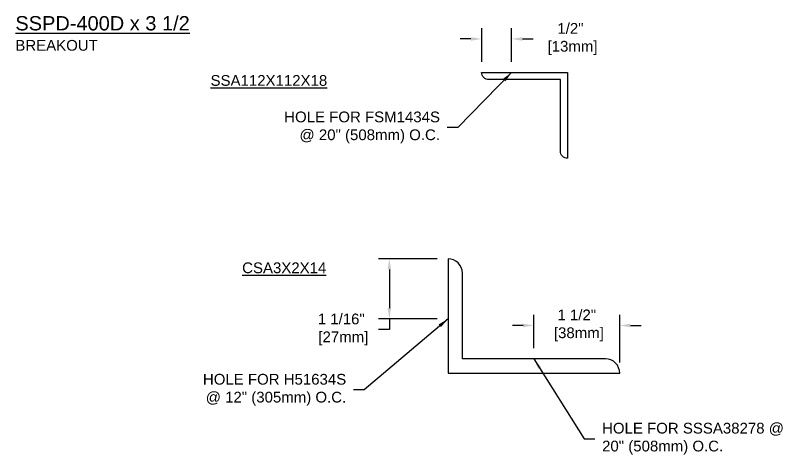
# Model space of a CAD drawing. Header units: inches. Extents: x -0.4 to 42.6, y 0 to 12.2.
# Drawn here: x 29.18 to 42.59, y 4.46 to 12.14 of the extents above; entities that cross this region are included whole.
import ezdxf

# ---------------------------------------------------------------- set-up
doc = ezdxf.new("R2010")
doc.units = ezdxf.units.IN
doc.header["$MEASUREMENT"] = 0
for name, color, linetype in [('Dimensions', 3, 'Continuous'), ('Metals', 7, 'Continuous'), ('Text', 2, 'Continuous')]:
    doc.layers.add(name, color=color, linetype=linetype)
doc.styles.add('ARIAL', font='arial.ttf')
doc.dimstyles.new('Arial', dxfattribs={"dimtxt": 0.1875, "dimasz": 0.1875, "dimexe": 0.1875, "dimexo": 0.1875, "dimgap": 0.1875, "dimtad": 0, "dimtih": 1, "dimtoh": 1, "dimdec": 4, "dimzin": 0, "dimdsep": 46, "dimlunit": 4, "dimtxsty": 'ARIAL', "dimcen": 0.1875, "dimadec": 0, "dimazin": 0, "dimtfac": 1, "dimtdec": 4, "dimtofl": 0, "dimtmove": 0, "dimatfit": 3, "dimfxl": 0, "dimfrac": 2, "dimtolj": 1, "dimtzin": 0, "dimarcsym": 0})

# ---------------------------------------------------------------- blocks, each defined once
blk = doc.blocks.new('CSA3X2X14')
at = {"layer": 'Metals'}
blk.add_lwpolyline([(0.25, 1.75, 0.414214), (0, 2), (0, 0), (3, 0, 0.414214), (2.75, 0.25), (0.25, 0.25)], format="xyb", close=True, dxfattribs=at)
blk = doc.blocks.new('SSA112X112X18')
blk.add_lwpolyline([(0, 0), (-1.5, 0), (-1.5, -1.5, 0.414214), (-1.375, -1.375), (-1.375, -0.125), (-0.125, -0.125, 0.414214)], format="xyb", close=True)
blk = doc.blocks.new('*D22')
at = {"layer": 'Defpoints', "color": 0}
for p in [(38.241, 6.72), (38.241, 6.136), (39.741, 5.886)]:
    blk.add_point(p, dxfattribs=at)
at = {"layer": 'Dimensions', "color": 0, "lineweight": -2}
for p, q in [((38.241, 6.323), (38.241, 6.907)), ((39.741, 6.073), (39.741, 6.907)), ((38.054, 6.72), (37.866, 6.72)), ((39.929, 6.72), (40.116, 6.72))]:
    blk.add_line(p, q, dxfattribs=at)
at = {"layer": 'Dimensions', "color": 0}
for points in [[(38.054, 6.751), (38.054, 6.688), (38.241, 6.72)], [(39.929, 6.751), (39.929, 6.688), (39.741, 6.72)]]:
    blk.add_solid(points, dxfattribs=at)
at = {"layer": 'Dimensions', "color": 0, "insert": (38.991, 6.72), "char_height": 0.1875, "attachment_point": 5, "style": 'ARIAL'}
blk.add_mtext('\\A1;1 1/2"\\P [38mm]', dxfattribs=at)
blk = doc.blocks.new('*D23')
at = {"layer": 'Defpoints', "color": 0}
for p in [(35.716, 7.886), (36.741, 7.886), (36.741, 6.836)]:
    blk.add_point(p, dxfattribs=at)
at = {"layer": 'Dimensions', "color": 0, "lineweight": -2}
for p, q in [((36.554, 7.886), (35.529, 7.886)), ((35.716, 7.698), (35.716, 7.024)), ((36.554, 6.836), (35.529, 6.836)), ((35.716, 6.836), (35.716, 6.649)), ((35.716, 6.649), (35.529, 6.649))]:
    blk.add_line(p, q, dxfattribs=at)
at = {"layer": 'Dimensions', "color": 0}
for points in [[(35.685, 7.698), (35.747, 7.698), (35.716, 7.886)], [(35.685, 7.024), (35.747, 7.024), (35.716, 6.836)]]:
    blk.add_solid(points, dxfattribs=at)
at = {"layer": 'Dimensions', "color": 0, "insert": (34.876, 6.649), "char_height": 0.1875, "attachment_point": 5, "style": 'ARIAL'}
blk.add_mtext('\\A1;1 1/16"\\P [27mm]', dxfattribs=at)
blk = doc.blocks.new('*D24')
at = {"layer": 'Defpoints', "color": 0}
for p in [(37.853, 11.726), (37.329, 11.14), (37.853, 11.14)]:
    blk.add_point(p, dxfattribs=at)
at = {"layer": 'Dimensions', "color": 0, "lineweight": -2}
for p, q in [((37.329, 11.328), (37.329, 11.914)), ((37.853, 11.328), (37.853, 11.914)), ((37.141, 11.726), (36.954, 11.726)), ((38.04, 11.726), (38.228, 11.726))]:
    blk.add_line(p, q, dxfattribs=at)
at = {"layer": 'Dimensions', "color": 0}
for points in [[(37.141, 11.757), (37.141, 11.695), (37.329, 11.726)], [(38.04, 11.757), (38.04, 11.695), (37.853, 11.726)]]:
    blk.add_solid(points, dxfattribs=at)
at = {"layer": 'Dimensions', "color": 0, "insert": (38.88, 11.726), "char_height": 0.1875, "attachment_point": 5, "style": 'ARIAL'}
blk.add_mtext('\\A1;1/2"\\P [13mm]', dxfattribs=at)

msp = doc.modelspace()

# ---------------------------------------------------------------- block references
at = {"layer": 'Metals', "xscale": -1}
msp.add_blockref('SSA112X112X18', (37.32861, 11.14027), dxfattribs=at)
at = {"layer": 'Metals'}
msp.add_blockref('CSA3X2X14', (36.74131, 5.88578), dxfattribs=at)

# ---------------------------------------------------------------- texts
at = {"layer": 'Text', "style": 'ARIAL'}
for s, insert, char_height, width, attachment_point in [('{\\LSSPD-400D x 3 1/2\\P\\H0.75x;\\lBREAKOUT}', (29.18192, 12.12483), 0.25, 4.7396332, 1), ('{\\LSSA112X112X18}', (34.63105, 10.99923), 0.1875, 2.2451472, 6), ('HOLE FOR FSM1434S \\P@ 20" (508mm) O.C.', (36.60064, 10.17938), 0.1875, 3.9506446, 6), ('\\A1;{\\LCSA3X2X14}', (33.14442, 7.72587), 0.1875, 2.4899842, 4), ('HOLE FOR H51634S \\P@ 12" (305mm) O.C.', (34.96271, 5.5956), 0.1875, 4.2482114, 6), ('HOLE FOR SSSA38278 @\\P20" (508mm) O.C.', (39.43291, 4.74099), 0.1875, 3.6647516, 4)]:
    msp.add_mtext(s, dxfattribs=dict(at, insert=insert, char_height=char_height, width=width, attachment_point=attachment_point))

# ---------------------------------------------------------------- dimensions: what is measured, and where the dimension line sits
at = {"layer": 'Dimensions'}
for base, p1, p2, picture, middle in [((37.85284, 11.72614), (37.32861, 11.14027), (37.85284, 11.14027), '*D24', (38.87987, 11.72614)), ((38.24131, 6.71956), (39.74131, 5.88578), (38.24131, 6.13578), '*D22', (38.99131, 6.71956))]:
    dim = msp.add_linear_dim(base=base, p1=p1, p2=p2, dimstyle='Arial', override={"dimpost": '\\X'}, dxfattribs=at)
    dim.commit()
    dim.dimension.update_dxf_attribs({"geometry": picture, "text_midpoint": middle, "dimtype": 160})
dim = msp.add_linear_dim(base=(35.71601, 7.88578), p1=(36.74131, 6.83612), p2=(36.74131, 7.88578), angle=90, dimstyle='Arial', override={"dimpost": '\\X'}, dxfattribs=at)
dim.commit()
dim.dimension.update_dxf_attribs({"geometry": '*D23', "text_midpoint": (34.87648, 6.64862), "dimtype": 160})

# ---------------------------------------------------------------- leaders
at = {"layer": 'Text', "annotation_type": 0, "has_hookline": 1}
for points, hookline_direction, text_width in [([(37.85284, 11.14027), (36.91314, 10.17938), (36.72564, 10.17938)], 1, 2.68741), ([(36.74131, 6.83612), (35.27521, 5.5956), (35.08771, 5.5956)], 1, 2.46935), ([(38.24131, 6.13578), (39.12041, 4.74099), (39.30791, 4.74099)], 0, 3.14721)]:
    msp.add_leader(points, dimstyle='Arial', override={"dimgap": 0.125, "dimtad": 0}, dxfattribs=dict(at, hookline_direction=hookline_direction, text_width=text_width))

doc.saveas('drawing.dxf')
